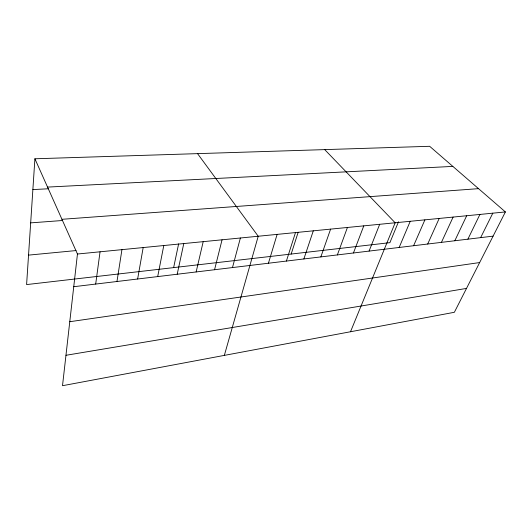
<?xml version="1.0" encoding="UTF-8"?>
<svg xmlns="http://www.w3.org/2000/svg" width="532" height="532" viewBox="0 0 532 532"><rect width="100%" height="100%" fill="white"/><g stroke="black" fill="none" stroke-linecap="round" stroke-linejoin="round"><path stroke-width="0.8" d="M34.906 158.782L77.453 254.023L62.51 385.707L454.361 312.291L505.4 211.935L429.65 146.293L34.906 158.782L26.6 284.587L389.889 242.665L398.515 221.758M95.687 284.068L100.049 251.802M116.974 281.501L121.941 249.648M137.635 279.007L143.181 247.56M157.698 276.587L163.783 245.538M173.638 267.623L178.619 243.882M177.196 274.239L183.779 243.57M196.142 271.952L203.197 241.661M214.562 269.731L222.057 239.806M232.477 267.569L240.391 238.004M224.351 355.383L258.22 236.248L197.552 153.635M268.421 263.234L277.125 234.386M286.396 261.066L295.473 232.584M291.164 254.057L298.146 232.324M303.865 258.958L313.295 230.828M320.849 256.909L330.605 229.126M337.368 254.921L347.423 227.477M353.441 252.979L363.782 225.867M369.082 251.091L379.688 224.298M350.508 331.749L395.163 222.782L324.713 149.612M399.153 247.466L410.232 221.299M413.603 245.724L424.902 219.856M427.695 244.022L439.186 218.453M441.427 242.366L453.111 217.083M454.82 240.75L466.677 215.746M467.887 239.174L479.911 214.443M480.642 237.638L492.812 213.179M65.961 355.29L466.504 288.417M69.772 321.714L479.658 262.555M73.742 286.715L493.091 236.135M77.453 254.023L505.4 211.935M28.548 255.121L76.043 250.565M61.945 219.304L478.534 188.654M30.676 222.875L62.463 220.507M32.871 189.585L48.312 188.78M47.554 187.091L452.845 166.396"/></g></svg>
